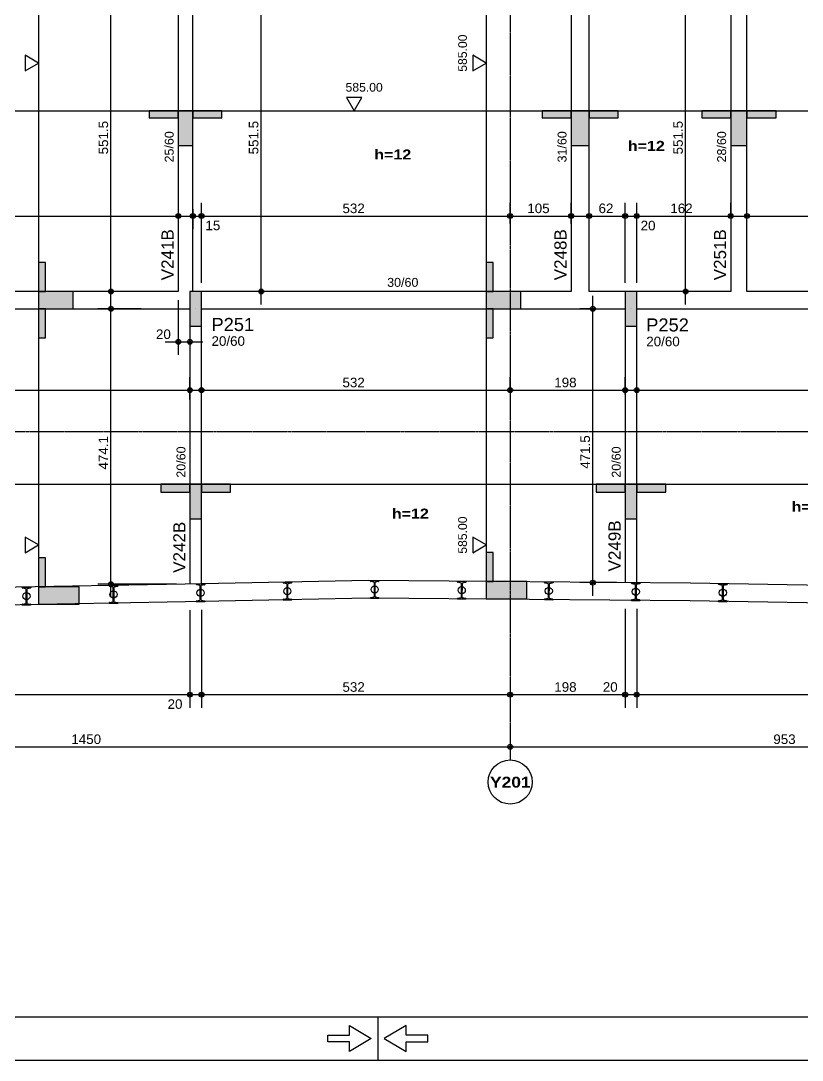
# Model space of a CAD drawing. Extents: x 0 to 13080, y 0 to 6750.
# Drawn here: x 2752 to 4099, y 0 to 1791 of the extents above; entities that cross this region are included whole.
import ezdxf

# ---------------------------------------------------------------- set-up
doc = ezdxf.new("R2010")
doc.units = 0
doc.header["$MEASUREMENT"] = 0
doc.linetypes.add('ESTILO_TQS_0007', pattern=[2.1, 1.5, -0.2, 0.2, -0.2])
for name, color, linetype in [('MTH-179', 1, 'CONTINUOUS'), ('MTH-202', 1, 'CONTINUOUS'), ('MTH-224', 4, 'CONTINUOUS'), ('MTH-230', 1, 'CONTINUOUS'), ('MTH-231', 1, 'CONTINUOUS'), ('MTH-242', 1, 'CONTINUOUS'), ('MTH-COTAS7', 31, 'CONTINUOUS'), ('MTH-DIM-PILAR', 3, 'CONTINUOUS'), ('MTH-DIM-VIGA', 3, 'CONTINUOUS'), ('MTH-EIXO-214', 4, 'CONTINUOUS'), ('MTH-FACE-VIGA', 7, 'CONTINUOUS'), ('MTH-LINHA-CORTE', 5, 'CONTINUOUS'), ('MTH-LINHA-SEÇÃO', 16, 'CONTINUOUS'), ('MTH-MARGEM', 5, 'CONTINUOUS'), ('MTH-PILAR-SEGUE', 5, 'CONTINUOUS'), ('MTH-SIMB_COTA', 3, 'CONTINUOUS'), ('MTH-SOMBRA21', 150, 'CONTINUOUS'), ('MTH-SOMBRA25', 253, 'CONTINUOUS'), ('MTH-TIT1-VIGA', 5, 'CONTINUOUS'), ('MTH-TXT', 4, 'CONTINUOUS'), ('MTH-TXT-NEGRITO', 5, 'CONTINUOUS')]:
    doc.layers.add(name, color=color, linetype=linetype)
doc.styles.add('TQS_ARIAL', font='arial.ttf')
doc.styles.add('TQS_ARIAL_BLACK', font='ariblk.ttf')

msp = doc.modelspace()

# ---------------------------------------------------------------- linework, layer by layer
at = {"layer": 'MTH-179', "linetype": 'Continuous'}
for p, q in [((3367.504952, 75.003475), (3367.504952, 0.003475)), ((0.004952, 0.003475), (13080.004952, 0.003475))]:
    msp.add_line(p, q, dxfattribs=at)
for points in [[(3356.253853, 37.503475), (3318.753853, 15.003475), (3318.753853, 31.878475), (3281.253853, 31.878475), (3281.253853, 43.128475), (3318.753853, 43.128475), (3318.753853, 60.003475), (3356.253853, 37.503475)], [(3378.753853, 37.503475), (3416.253853, 15.003475), (3416.253853, 31.878475), (3453.753853, 31.878475), (3453.753853, 43.128475), (3416.253853, 43.128475), (3416.253853, 60.003475), (3378.753853, 37.503475)]]:
    msp.add_lwpolyline(points, dxfattribs=at)
at = {"layer": 'MTH-224', "linetype": 'Continuous'}
for points in [[(2759.82125, 1704.5194), (2782.768955, 1717.768905), (2759.82125, 1731.017092), (2759.82125, 1704.5194)], [(3531.151029, 1704.5194), (3554.098734, 1717.768905), (3531.151029, 1731.017092), (3531.151029, 1704.5194)], [(3313.741587, 1658.42588), (3326.991092, 1635.478175), (3340.239279, 1658.42588), (3313.741587, 1658.42588)], [(2759.82125, 874.281128), (2782.768955, 887.530633), (2759.82125, 900.77882), (2759.82125, 874.281128)], [(3531.151029, 874.281128), (3554.098734, 887.530633), (3531.151029, 900.77882), (3531.151029, 874.281128)]]:
    msp.add_lwpolyline(points, dxfattribs=at)
at = {"layer": 'MTH-230', "linetype": 'Continuous'}
msp.add_circle((3595.782195, 479.214632), 38, dxfattribs=at)
at = {"layer": 'MTH-231', "linetype": 'Continuous'}
for p, q in [((3204.412406, 822.708104), (3204.417862, 823.643172)), ((3204.417862, 823.643172), (3219.099212, 823.557516)), ((3354.901744, 825.398888), (3354.9072, 826.333956)), ((3354.9072, 826.333956), (3369.58855, 826.2483)), ((3361.143536, 823.28773), (3355.496189, 824.640681)), ((3368.979843, 824.562012), (3363.317095, 823.275048)), ((3369.58855, 826.2483), (3369.583095, 825.313231)), ((3504.897068, 824.149776), (3504.902524, 825.084844)), ((3504.902524, 825.084844), (3519.583874, 824.999188)), ((3519.583874, 824.999188), (3519.578419, 824.064119)), ((3654.892392, 822.900665), (3654.897848, 823.835733)), ((3654.897848, 823.835733), (3669.579198, 823.750077)), ((3669.579198, 823.750077), (3669.573743, 822.815008)), ((2754.816158, 814.066094), (2754.821614, 815.001162)), ((2754.821614, 815.001162), (2769.502964, 814.915506)), ((2761.05795, 811.954936), (2755.410603, 813.307887)), ((2761.515449, 787.724734), (2761.652394, 811.196729)), ((2762.628258, 811.191035), (2762.491321, 787.720467)), ((2768.894257, 813.229218), (2763.231509, 811.942254)), ((2769.502964, 814.915506), (2769.497509, 813.980437)), ((2904.857255, 816.973766), (2904.862711, 817.908834)), ((2904.862711, 817.908834), (2919.544061, 817.823178)), ((2911.099047, 814.862608), (2905.4517, 816.215559)), ((2911.556546, 790.632406), (2911.693491, 814.104401)), ((2912.669355, 814.098707), (2912.532418, 790.628139)), ((2918.935354, 816.13689), (2913.272606, 814.849926)), ((2919.544061, 817.823178), (2919.538606, 816.888109)), ((3054.864792, 819.74743), (3054.870248, 820.682498)), ((3054.870248, 820.682498), (3069.551598, 820.596842)), ((3061.106584, 817.636272), (3055.459237, 818.989223)), ((3061.564083, 793.40607), (3061.701028, 816.878065)), ((3062.676892, 816.872371), (3062.539955, 793.401803)), ((3068.942891, 818.910554), (3063.280143, 817.62359)), ((3069.551598, 820.596842), (3069.546143, 819.661773)), ((3210.654198, 820.596946), (3205.006851, 821.949897)), ((3211.111697, 796.366744), (3211.248642, 819.838739)), ((3212.224506, 819.833045), (3212.087569, 796.362477)), ((3218.490505, 821.871228), (3212.827757, 820.584264)), ((3219.099212, 823.557516), (3219.093757, 822.622447)), ((3361.601035, 799.057528), (3361.73798, 822.529523)), ((3362.713844, 822.523829), (3362.576907, 799.053261)), ((3511.13886, 822.038618), (3505.491513, 823.391569)), ((3511.596359, 797.808416), (3511.733304, 821.280411)), ((3512.709168, 821.274717), (3512.572231, 797.804149)), ((3518.975167, 823.3129), (3513.312419, 822.025936)), ((3661.134184, 820.789507), (3655.486837, 822.142458)), ((3661.591683, 796.559305), (3661.728628, 820.0313)), ((3662.704492, 820.025606), (3662.567555, 796.555038)), ((3668.970491, 822.063789), (3663.307743, 820.776825)), ((3804.887716, 821.651554), (3804.893172, 822.586622)), ((3804.893172, 822.586622), (3819.574522, 822.500966)), ((3811.129508, 819.540396), (3805.482161, 820.893347)), ((3811.587007, 795.310194), (3811.723952, 818.782189)), ((3812.699816, 818.776495), (3812.562879, 795.305927)), ((3818.965815, 820.814678), (3813.303067, 819.527714)), ((3819.574522, 822.500966), (3819.569067, 821.565897)), ((3954.880476, 819.951148), (3954.885932, 820.886216)), ((3954.885932, 820.886216), (3969.567282, 820.80056)), ((3961.122268, 817.83999), (3955.474921, 819.192941)), ((3961.579767, 793.609788), (3961.716712, 817.081783)), ((3962.692576, 817.076089), (3962.555639, 793.605521)), ((3968.958575, 819.114272), (3963.295827, 817.827308)), ((3969.567282, 820.80056), (3969.561827, 819.865491)), ((2904.681848, 786.909362), (2904.687304, 787.84443)), ((2905.290555, 788.595649), (2910.953304, 789.882613)), ((2913.126863, 789.869932), (2918.774209, 788.51698)), ((3054.689385, 789.683026), (3054.694841, 790.618094)), ((3069.370735, 789.597369), (3054.689385, 789.683026)), ((3055.298092, 791.369313), (3060.960841, 792.656277)), ((3063.1344, 792.643596), (3068.781746, 791.290644)), ((3069.376191, 790.532437), (3069.370735, 789.597369)), ((3204.236999, 792.6437), (3204.242455, 793.578768)), ((3218.918349, 792.558043), (3204.236999, 792.6437)), ((3204.845706, 794.329987), (3210.508455, 795.616951)), ((3212.682014, 795.60427), (3218.32936, 794.251318)), ((3218.923805, 793.493111), (3218.918349, 792.558043)), ((3354.726337, 795.334484), (3354.731793, 796.269552)), ((3369.407687, 795.248827), (3354.726337, 795.334484)), ((3355.335044, 797.020771), (3360.997793, 798.307735)), ((3363.171352, 798.295054), (3368.818698, 796.942102)), ((3369.413143, 796.183895), (3369.407687, 795.248827)), ((3504.721661, 794.085372), (3504.727117, 795.02044)), ((3519.403011, 793.999715), (3504.721661, 794.085372)), ((3505.330368, 795.771659), (3510.993117, 797.058623)), ((3513.166676, 797.045942), (3518.814022, 795.69299)), ((3519.408467, 794.934783), (3519.403011, 793.999715)), ((3654.716985, 792.836261), (3654.722441, 793.771329)), ((3669.398335, 792.750604), (3654.716985, 792.836261)), ((3655.325692, 794.522548), (3660.988441, 795.809512)), ((3663.162, 795.796831), (3668.809346, 794.443879)), ((3669.403791, 793.685672), (3669.398335, 792.750604)), ((3804.712309, 791.58715), (3804.717765, 792.522218)), ((3819.393659, 791.501493), (3804.712309, 791.58715)), ((3805.321016, 793.273437), (3810.983765, 794.560401)), ((3813.157324, 794.54772), (3818.80467, 793.194768)), ((3819.399115, 792.436561), (3819.393659, 791.501493)), ((3954.705069, 789.886744), (3954.710525, 790.821812)), ((3969.386419, 789.801087), (3954.705069, 789.886744)), ((3955.313776, 791.573031), (3960.976525, 792.859995)), ((3963.150084, 792.847314), (3968.79743, 791.494362)), ((3969.391875, 790.736155), (3969.386419, 789.801087)), ((2754.640751, 784.00169), (2754.646207, 784.936758)), ((2769.322101, 783.916033), (2754.640751, 784.00169)), ((2755.249458, 785.687977), (2760.912207, 786.974941)), ((2763.085766, 786.96226), (2768.733112, 785.609308)), ((2769.327557, 784.851101), (2769.322101, 783.916033)), ((2919.363198, 786.823705), (2904.681848, 786.909362)), ((2919.368654, 787.758773), (2919.363198, 786.823705))]:
    msp.add_line(p, q, dxfattribs=at)
for centre in [(2912.112955, 802.36627), (3062.120492, 805.139934), (3211.668106, 808.100608), (3362.157444, 810.791392), (3512.152768, 809.54228), (3662.148092, 808.293169), (3812.143416, 807.044058), (3962.136176, 805.343652), (2762.071858, 799.458598)]:
    msp.add_circle(centre, 6.2, dxfattribs=at)
for centre, radius, start, end in [((3355.676754, 825.394375), 0.775021, 179.666352, 256.527493), ((3368.808087, 825.317762), 0.775021, 282.803943, 359.665084), ((3505.672078, 824.145263), 0.775021, 179.666352, 256.527493), ((3518.803411, 824.06865), 0.775021, 282.803943, 359.665084), ((2755.591168, 814.061581), 0.775021, 179.666352, 256.527493), ((2760.877386, 811.201242), 0.775021, 359.666352, 76.527493), ((2763.403267, 811.186505), 0.775021, 102.803943, 179.665084), ((2768.722501, 813.984968), 0.775021, 282.803943, 359.665084), ((2905.632265, 816.969253), 0.775021, 179.666352, 256.527493), ((2910.918483, 814.108914), 0.775021, 359.666352, 76.527493), ((2913.444364, 814.094177), 0.775021, 102.803943, 179.665084), ((2918.763598, 816.89264), 0.775021, 282.803943, 359.665084), ((3055.639802, 819.742917), 0.775021, 179.666352, 256.527493), ((3060.92602, 816.882578), 0.775021, 359.666352, 76.527493), ((3063.451901, 816.867841), 0.775021, 102.803943, 179.665084), ((3068.771135, 819.666304), 0.775021, 282.803943, 359.665084), ((3205.187416, 822.703591), 0.775021, 179.666352, 256.527493), ((3210.473634, 819.843252), 0.775021, 359.666352, 76.527493), ((3212.999515, 819.828515), 0.775021, 102.803943, 179.665084), ((3218.318749, 822.626978), 0.775021, 282.803943, 359.665084), ((3360.962972, 822.534036), 0.775021, 359.666352, 76.527493), ((3363.488853, 822.519299), 0.775021, 102.803943, 179.665084), ((3510.958296, 821.284924), 0.775021, 359.666352, 76.527493), ((3513.484177, 821.270187), 0.775021, 102.803943, 179.665084), ((3655.667402, 822.896152), 0.775021, 179.666352, 256.527493), ((3660.95362, 820.035813), 0.775021, 359.666352, 76.527493), ((3663.479501, 820.021076), 0.775021, 102.803943, 179.665084), ((3668.798735, 822.819539), 0.775021, 282.803943, 359.665084), ((3805.662726, 821.647041), 0.775021, 179.666352, 256.527493), ((3810.948944, 818.786702), 0.775021, 359.666352, 76.527493), ((3813.474825, 818.771965), 0.775021, 102.803943, 179.665084), ((3818.794059, 821.570428), 0.775021, 282.803943, 359.665084), ((3955.655486, 819.946635), 0.775021, 179.666352, 256.527493), ((3960.941704, 817.086296), 0.775021, 359.666352, 76.527493), ((3963.467585, 817.071559), 0.775021, 102.803943, 179.665084), ((3968.786819, 819.870022), 0.775021, 282.803943, 359.665084), ((2905.462313, 787.8399), 0.775021, 102.803943, 179.665084), ((2910.781544, 790.638366), 0.775025, 282.804082, 359.770246), ((2913.307427, 790.623626), 0.775021, 179.666352, 256.527493), ((2918.593646, 787.763286), 0.775021, 359.666352, 76.527493), ((3055.46985, 790.613564), 0.775021, 102.803943, 179.665084), ((3060.789081, 793.41203), 0.775025, 282.804082, 359.770246), ((3063.314964, 793.39729), 0.775021, 179.666352, 256.527493), ((3068.601183, 790.53695), 0.775021, 359.666352, 76.527493), ((3205.017464, 793.574238), 0.775021, 102.803943, 179.665084), ((3210.336695, 796.372704), 0.775025, 282.804082, 359.770246), ((3212.862578, 796.357964), 0.775021, 179.666352, 256.527493), ((3218.148797, 793.497624), 0.775021, 359.666352, 76.527493), ((3355.506802, 796.265022), 0.775021, 102.803943, 179.665084), ((3360.826033, 799.063488), 0.775025, 282.804082, 359.770246), ((3363.351916, 799.048748), 0.775021, 179.666352, 256.527493), ((3368.638135, 796.188408), 0.775021, 359.666352, 76.527493), ((3505.502126, 795.01591), 0.775021, 102.803943, 179.665084), ((3510.821357, 797.814376), 0.775025, 282.804082, 359.770246), ((3513.34724, 797.799636), 0.775021, 179.666352, 256.527493), ((3518.633459, 794.939296), 0.775021, 359.666352, 76.527493), ((3655.49745, 793.766799), 0.775021, 102.803943, 179.665084), ((3660.816681, 796.565265), 0.775025, 282.804082, 359.770246), ((3663.342564, 796.550525), 0.775021, 179.666352, 256.527493), ((3668.628783, 793.690185), 0.775021, 359.666352, 76.527493), ((3805.492774, 792.517688), 0.775021, 102.803943, 179.665084), ((3810.812005, 795.316154), 0.775025, 282.804082, 359.770246), ((3813.337888, 795.301414), 0.775021, 179.666352, 256.527493), ((3818.624107, 792.441074), 0.775021, 359.666352, 76.527493), ((3955.485534, 790.817282), 0.775021, 102.803943, 179.665084), ((3960.804765, 793.615748), 0.775025, 282.804082, 359.770246), ((3963.330648, 793.601008), 0.775021, 179.666352, 256.527493), ((3968.616867, 790.740668), 0.775021, 359.666352, 76.527493), ((2755.421216, 784.932228), 0.775021, 102.803943, 179.665084), ((2760.740447, 787.730694), 0.775025, 282.804082, 359.770246), ((2763.26633, 787.715954), 0.775021, 179.666352, 256.527493), ((2768.552549, 784.855614), 0.775021, 359.666352, 76.527493)]:
    msp.add_arc(centre, radius, start, end, dxfattribs=at)
at = {"layer": 'MTH-242', "linetype": 'Continuous'}
for p, q in [((3053.782865, 1294.235467), (3053.782865, 1294.235467)), ((3054.102748, 1294.235502), (3054.102748, 1294.235502)), ((3803.782865, 1294.235467), (3803.782865, 1294.235467)), ((3804.102748, 1294.235502), (3804.102748, 1294.235502))]:
    msp.add_line(p, q, dxfattribs=at)
at = {"layer": 'MTH-COTAS7', "linetype": 'Continuous'}
for p, q in [((2907.747866, 1301.735539), (2907.747866, 1898.235538)), ((3166.736372, 1301.735539), (3166.736372, 1898.235538)), ((3898.090154, 1301.735539), (3898.090154, 1898.235538)), ((3063.782865, 1339.235502), (3063.782865, 1476.735502)), ((3063.782865, 1339.235502), (3063.782865, 1476.735502)), ((3595.782195, 1441.23987), (3595.782195, 1476.735502)), ((3595.782195, 1441.23987), (3595.782195, 1476.735502)), ((3700.777667, 1440.935121), (3700.777667, 1476.735502)), ((3731.777667, 1440.325623), (3731.777667, 1476.735502)), ((3793.782865, 1339.235502), (3793.782865, 1476.735502)), ((3793.782865, 1339.235502), (3793.782865, 1476.735502)), ((3813.782865, 1339.235502), (3813.782865, 1476.735502)), ((3813.782865, 1339.235502), (3813.782865, 1476.735502)), ((3975.781389, 1452.53387), (3975.781389, 1476.735502)), ((4003.781389, 1442.267906), (4003.781389, 1476.735502)), ((2284.282865, 1454.235502), (3046.282195, 1454.235502)), ((3023.782195, 1461.305381), (3023.782195, 1431.735502)), ((3026.282195, 1454.235502), (3086.282865, 1454.235502)), ((3041.282865, 1454.235502), (3618.282195, 1454.235502)), ((3048.782195, 1466.039364), (3048.782195, 1431.735502)), ((3573.282195, 1454.235502), (3723.277667, 1454.235502)), ((3709.277667, 1454.235502), (3816.282865, 1454.235502)), ((3771.282865, 1454.235502), (3836.282865, 1454.235502)), ((3791.282865, 1454.235502), (3998.281389, 1454.235502)), ((3981.281389, 1454.235502), (4355.282957, 1454.235502)), ((2907.747866, 797.609574), (2907.747866, 1316.735502)), ((3023.782195, 1309.235502), (3023.782195, 1214.928871)), ((3156.793581, 1324.235539), (3144.236372, 1324.235539)), ((3738.170199, 800.195098), (3738.170199, 1316.735502)), ((3906.737551, 1324.235539), (3875.590154, 1324.235539)), ((2959.539305, 1294.235502), (2885.247866, 1294.235502)), ((3740.190207, 1294.235502), (3715.670199, 1294.235502)), ((3001.282195, 1237.428871), (3066.282865, 1237.428871)), ((3043.782865, 1249.235502), (3043.782865, 1214.928871)), ((3043.782865, 1138.198918), (3043.782865, 1176.735502)), ((3063.782865, 1135.809892), (3063.782865, 1176.735502)), ((3595.782195, 1151.877151), (3595.782195, 1176.735502)), ((3595.782195, 1151.877151), (3595.782195, 1176.735502)), ((3793.782865, 1146.502966), (3793.782865, 1176.735502)), ((3813.782865, 1129.484711), (3813.782865, 1176.735502)), ((2284.282865, 1154.235502), (3066.282865, 1154.235502)), ((3041.282865, 1154.235502), (3618.282195, 1154.235502)), ((3573.282195, 1154.235502), (3816.282865, 1154.235502)), ((3791.282865, 1154.235502), (4566.282865, 1154.235502)), ((3020.412441, 820.109574), (2885.247866, 820.109574)), ((3778.782865, 822.695098), (3715.670199, 822.695098)), ((3043.782865, 775.256992), (3043.782865, 607.214632)), ((3063.782865, 775.666447), (3063.782865, 607.214632)), ((3793.782865, 777.696396), (3793.782865, 607.214632)), ((3813.782865, 777.529843), (3813.782865, 607.214632)), ((3043.782865, 760.256992), (3043.782865, 607.214632)), ((3063.782865, 760.666447), (3063.782865, 607.214632)), ((3793.782865, 762.696396), (3793.782865, 607.214632)), ((3813.782865, 762.529843), (3813.782865, 607.214632)), ((3595.782195, 655.734603), (3595.782195, 607.214632)), ((3595.782195, 655.734603), (3595.782195, 607.214632)), ((2284.282865, 629.714632), (3066.282865, 629.714632)), ((3021.282865, 629.714632), (3086.282865, 629.714632)), ((3041.282865, 629.714632), (3618.282195, 629.714632)), ((3573.282195, 629.714632), (3816.282865, 629.714632)), ((3771.282865, 629.714632), (3836.282865, 629.714632)), ((3791.282865, 629.714632), (4566.282865, 629.714632)), ((2123.282195, 539.714632), (3618.282195, 539.714632)), ((3573.282195, 539.714632), (4571.282195, 539.714632)), ((3595.782195, 541.16022), (3595.782195, 517.214632)), ((3595.782195, 541.16022), (3595.782195, 517.214632))]:
    msp.add_line(p, q, dxfattribs=at)
at = {"layer": 'MTH-EIXO-214', "linetype": 'ESTILO_TQS_0007'}
for p, q in [((3595.782195, 6324.951479), (3595.782195, 517.214632)), ((673.355745, 1083.235465), (8996.284341, 1083.235465))]:
    msp.add_line(p, q, dxfattribs=at)
at = {"layer": 'MTH-FACE-VIGA', "linetype": 'Continuous'}
for points in [[(3023.782195, 1875.735502), (3023.782195, 1324.235502)], [(3048.782195, 1324.235502), (3048.782195, 1875.735502)], [(3700.777667, 1875.735502), (3700.777667, 1324.235502)], [(3731.777667, 1324.235502), (3731.777667, 1875.735502)], [(3975.781389, 1875.735538), (3975.781389, 1324.235502)], [(4003.781389, 1324.235502), (4003.781389, 1875.735538)], [(3023.782195, 1324.235502), (2306.782865, 1324.235502)], [(3700.777667, 1324.235502), (3064.102748, 1324.235502)], [(3794.102748, 1324.235502), (3731.777667, 1324.235502)], [(3975.781389, 1324.235502), (3814.102748, 1324.235502)], [(4332.782957, 1324.235502), (4003.781389, 1324.235502)], [(2306.782865, 1294.235502), (3036.282195, 1294.235502)], [(3036.282195, 1294.235502), (3044.102748, 1294.235502)], [(3064.102748, 1294.235502), (3716.277667, 1294.235502)], [(3716.277667, 1294.235502), (3794.102748, 1294.235502)], [(3814.102748, 1294.235502), (3989.781389, 1294.235502)], [(3989.781389, 1294.235502), (4346.782957, 1294.235502)], [(3043.782865, 1264.235502), (3043.782865, 820.282023)], [(3063.782865, 820.678728), (3063.782865, 1264.235502)], [(3793.782865, 1264.235502), (3793.782865, 822.695098)], [(3813.782865, 822.52858), (3813.782865, 1264.235502)]]:
    msp.add_lwpolyline(points, dxfattribs=at)
at = {"layer": 'MTH-LINHA-CORTE', "linetype": 'Continuous'}
for p, q in [((3351.547337, 826.380228), (3035.412441, 820.109574)), ((3629.331343, 824.066934), (3351.547337, 826.380228)), ((3906.269521, 821.760685), (3629.331343, 824.066934)), ((3035.412441, 820.109574), (2686.303758, 813.753796)), ((4461.219579, 812.661941), (3906.269521, 821.760685)), ((2719.720967, 784.357209), (3035.958522, 790.114544)), ((3035.958522, 790.114544), (3351.719933, 796.37775)), ((3351.719933, 796.37775), (3629.081522, 794.067974)), ((3629.081522, 794.067974), (3906.0197, 791.761725)), ((3906.0197, 791.761725), (4460.727777, 782.665972))]:
    msp.add_line(p, q, dxfattribs=at)
at = {"layer": 'MTH-LINHA-SEÇÃO', "linetype": 'Continuous'}
for p, q in [((2782.768955, 6068.395893), (2782.768955, 785.505044)), ((3554.098734, 3486.218237), (3554.098734, 794.692406)), ((1085.927134, 1635.478175), (8679.057644, 1635.478175)), ((1085.927134, 992.587465), (8750.247429, 992.587465))]:
    msp.add_line(p, q, dxfattribs=at)
for points in [[(3023.782195, 1623.478175), (3023.782195, 1635.478175), (2973.782195, 1635.478175), (2973.782195, 1623.478175), (3023.782195, 1623.478175)], [(3048.782195, 1635.478175), (3023.782195, 1635.478175), (3023.782195, 1575.478175), (3048.782195, 1575.478175), (3048.782195, 1635.478175)], [(3098.782195, 1623.478175), (3098.782195, 1635.478175), (3048.782195, 1635.478175), (3048.782195, 1623.478175), (3098.782195, 1623.478175)], [(3700.777667, 1623.478175), (3700.777667, 1635.478175), (3650.777667, 1635.478175), (3650.777667, 1623.478175), (3700.777667, 1623.478175)], [(3731.777667, 1635.478175), (3700.777667, 1635.478175), (3700.777667, 1575.478175), (3731.777667, 1575.478175), (3731.777667, 1635.478175)], [(3781.777667, 1623.478175), (3781.777667, 1635.478175), (3731.777667, 1635.478175), (3731.777667, 1623.478175), (3781.777667, 1623.478175)], [(3975.781389, 1623.478175), (3975.781389, 1635.478175), (3925.781389, 1635.478175), (3925.781389, 1623.478175), (3975.781389, 1623.478175)], [(4003.781389, 1635.478175), (3975.781389, 1635.478175), (3975.781389, 1575.478175), (4003.781389, 1575.478175), (4003.781389, 1635.478175)], [(4053.781389, 1623.478175), (4053.781389, 1635.478175), (4003.781389, 1635.478175), (4003.781389, 1623.478175), (4053.781389, 1623.478175)], [(2794.768955, 1374.235539), (2782.768955, 1374.235539), (2782.768955, 1324.235539), (2794.768955, 1324.235539), (2794.768955, 1374.235539)], [(3566.098734, 1374.235539), (3554.098734, 1374.235539), (3554.098734, 1324.235539), (3566.098734, 1324.235539), (3566.098734, 1374.235539)], [(2782.768955, 1324.235539), (2782.768955, 1294.235539), (2842.768955, 1294.235539), (2842.768955, 1324.235539), (2782.768955, 1324.235539)], [(3554.098734, 1324.235539), (3554.098734, 1294.235539), (3614.098734, 1294.235539), (3614.098734, 1324.235539), (3554.098734, 1324.235539)], [(2794.768955, 1294.235539), (2782.768955, 1294.235539), (2782.768955, 1244.235539), (2794.768955, 1244.235539), (2794.768955, 1294.235539)], [(3566.098734, 1294.235539), (3554.098734, 1294.235539), (3554.098734, 1244.235539), (3566.098734, 1244.235539), (3566.098734, 1294.235539)], [(3043.782865, 992.587502), (2993.782865, 992.587502), (2993.782865, 978.587502), (3043.782865, 978.587502), (3043.782865, 992.587502)], [(3063.782865, 992.587502), (3043.782865, 992.587502), (3043.782865, 932.587502), (3063.782865, 932.587502), (3063.782865, 992.587502)], [(3113.782865, 992.587502), (3063.782865, 992.587502), (3063.782865, 978.587502), (3113.782865, 978.587502), (3113.782865, 992.587502)], [(3793.782865, 992.587502), (3743.782865, 992.587502), (3743.782865, 978.587502), (3793.782865, 978.587502), (3793.782865, 992.587502)], [(3813.782865, 992.587502), (3793.782865, 992.587502), (3793.782865, 932.587502), (3813.782865, 932.587502), (3813.782865, 992.587502)], [(3863.782865, 992.587502), (3813.782865, 992.587502), (3813.782865, 978.587502), (3863.782865, 978.587502), (3863.782865, 992.587502)], [(2794.768955, 865.510015), (2782.768955, 865.510015), (2782.768955, 815.510015), (2794.768955, 815.510015), (2794.768955, 865.510015)], [(3566.098734, 874.693446), (3554.098734, 874.693446), (3554.098734, 824.693446), (3566.098734, 824.693446), (3566.098734, 874.693446)], [(3554.098734, 824.693446), (3554.098734, 794.693446), (3624.098734, 794.693446), (3624.098734, 824.693446), (3554.098734, 824.693446)], [(2782.768955, 815.510015), (2782.768955, 785.510015), (2852.768955, 785.510015), (2852.768955, 815.510015), (2782.768955, 815.510015)]]:
    msp.add_lwpolyline(points, dxfattribs=at)
at = {"layer": 'MTH-MARGEM', "linetype": 'Continuous'}
msp.add_line((262.504952, 75.003475), (13005.004952, 75.003475), dxfattribs=at)
at = {"layer": 'MTH-PILAR-SEGUE', "linetype": 'Continuous'}
for points in [[(3043.782865, 1264.235502), (3063.782865, 1264.235502), (3063.782865, 1324.235502), (3043.782865, 1324.235502), (3043.782865, 1264.235502)], [(3793.782865, 1264.235502), (3813.782865, 1264.235502), (3813.782865, 1324.235502), (3793.782865, 1324.235502), (3793.782865, 1264.235502)]]:
    msp.add_lwpolyline(points, dxfattribs=at)
at = {"layer": 'MTH-SIMB_COTA', "linetype": 'Continuous'}
for centre, radius in [((3023.782195, 1454.235502), 4.200001), ((3023.782195, 1454.235502), 2.1), ((3048.782195, 1454.235502), 4.200001), ((3048.782195, 1454.235502), 2.1), ((3063.782865, 1454.235502), 4.200001), ((3063.782865, 1454.235502), 4.200001), ((3063.782865, 1454.235502), 2.1), ((3063.782865, 1454.235502), 2.1), ((3595.782195, 1454.235502), 4.200001), ((3595.782195, 1454.235502), 4.200001), ((3595.782195, 1454.235502), 2.1), ((3595.782195, 1454.235502), 2.1), ((3700.777667, 1454.235502), 4.200001), ((3700.777667, 1454.235502), 2.1), ((3731.777667, 1454.235502), 4.200001), ((3731.777667, 1454.235502), 2.1), ((3793.782865, 1454.235502), 4.200001), ((3793.782865, 1454.235502), 4.200001), ((3793.782865, 1454.235502), 2.1), ((3793.782865, 1454.235502), 2.1), ((3813.782865, 1454.235502), 4.200001), ((3813.782865, 1454.235502), 4.200001), ((3813.782865, 1454.235502), 2.1), ((3813.782865, 1454.235502), 2.1), ((3975.781389, 1454.235502), 4.200001), ((3975.781389, 1454.235502), 2.1), ((4003.781389, 1454.235502), 4.200001), ((4003.781389, 1454.235502), 2.1), ((2907.747866, 1324.235539), 4.200001), ((2907.747866, 1324.235539), 2.1), ((3166.736372, 1324.235539), 4.200001), ((3166.736372, 1324.235539), 2.1), ((3898.090154, 1324.235539), 4.200001), ((3898.090154, 1324.235539), 2.1), ((2907.747866, 1294.235502), 4.200001), ((2907.747866, 1294.235502), 2.1), ((3738.170199, 1294.235502), 4.200001), ((3738.170199, 1294.235502), 2.1), ((3023.782195, 1237.428871), 4.200001), ((3023.782195, 1237.428871), 2.1), ((3043.782865, 1237.428871), 4.200001), ((3043.782865, 1237.428871), 2.1), ((3043.782865, 1154.235502), 4.200001), ((3043.782865, 1154.235502), 2.1), ((3063.782865, 1154.235502), 4.200001), ((3063.782865, 1154.235502), 2.1), ((3595.782195, 1154.235502), 4.200001), ((3595.782195, 1154.235502), 4.200001), ((3595.782195, 1154.235502), 2.1), ((3595.782195, 1154.235502), 2.1), ((3793.782865, 1154.235502), 4.200001), ((3793.782865, 1154.235502), 2.1), ((3813.782865, 1154.235502), 4.200001), ((3813.782865, 1154.235502), 2.1), ((2907.747866, 820.109574), 4.200001), ((3738.170199, 822.695098), 4.200001), ((3738.170199, 822.695098), 2.1), ((2907.747866, 820.109574), 2.1), ((3043.782865, 629.714632), 4.200001), ((3043.782865, 629.714632), 4.200001), ((3043.782865, 629.714632), 2.1), ((3043.782865, 629.714632), 2.1), ((3063.782865, 629.714632), 4.200001), ((3063.782865, 629.714632), 4.200001), ((3063.782865, 629.714632), 2.1), ((3063.782865, 629.714632), 2.1), ((3595.782195, 629.714632), 4.200001), ((3595.782195, 629.714632), 4.200001), ((3595.782195, 629.714632), 2.1), ((3595.782195, 629.714632), 2.1), ((3793.782865, 629.714632), 4.200001), ((3793.782865, 629.714632), 4.200001), ((3793.782865, 629.714632), 2.1), ((3793.782865, 629.714632), 2.1), ((3813.782865, 629.714632), 4.200001), ((3813.782865, 629.714632), 4.200001), ((3813.782865, 629.714632), 2.1), ((3813.782865, 629.714632), 2.1), ((3595.782195, 539.714632), 4.200001), ((3595.782195, 539.714632), 4.200001), ((3595.782195, 539.714632), 2.1), ((3595.782195, 539.714632), 2.1)]:
    msp.add_circle(centre, radius, dxfattribs=at)
at = {"layer": 'MTH-SOMBRA21', "linetype": 'Continuous'}
for points in [[(3023.782195, 1623.478175), (3023.782195, 1635.478175), (2973.782195, 1635.478175)], [(3023.782195, 1623.478175), (2973.782195, 1635.478175), (2973.782195, 1623.478175)], [(3048.782195, 1635.478175), (3023.782195, 1635.478175), (3023.782195, 1575.478175)], [(3048.782195, 1635.478175), (3023.782195, 1575.478175), (3048.782195, 1575.478175)], [(3098.782195, 1623.478175), (3098.782195, 1635.478175), (3048.782195, 1635.478175)], [(3098.782195, 1623.478175), (3048.782195, 1635.478175), (3048.782195, 1623.478175)], [(3048.782195, 1635.478175), (3048.782195, 1575.478175), (3048.782195, 1635.478175)], [(3700.777667, 1623.478175), (3700.777667, 1635.478175), (3650.777667, 1635.478175)], [(3700.777667, 1623.478175), (3650.777667, 1635.478175), (3650.777667, 1623.478175)], [(3731.777667, 1635.478175), (3700.777667, 1635.478175), (3700.777667, 1575.478175)], [(3731.777667, 1635.478175), (3700.777667, 1575.478175), (3731.777667, 1575.478175)], [(3781.777667, 1623.478175), (3781.777667, 1635.478175), (3731.777667, 1635.478175)], [(3781.777667, 1623.478175), (3731.777667, 1635.478175), (3731.777667, 1623.478175)], [(3731.777667, 1635.478175), (3731.777667, 1575.478175), (3731.777667, 1635.478175)], [(3975.781389, 1623.478175), (3975.781389, 1635.478175), (3925.781389, 1635.478175)], [(3975.781389, 1623.478175), (3925.781389, 1635.478175), (3925.781389, 1623.478175)], [(4003.781389, 1635.478175), (3975.781389, 1635.478175), (3975.781389, 1575.478175)], [(4003.781389, 1635.478175), (3975.781389, 1575.478175), (4003.781389, 1575.478175)], [(4053.781389, 1623.478175), (4053.781389, 1635.478175), (4003.781389, 1635.478175)], [(4053.781389, 1623.478175), (4003.781389, 1635.478175), (4003.781389, 1623.478175)], [(4003.781389, 1635.478175), (4003.781389, 1575.478175), (4003.781389, 1635.478175)], [(3023.782195, 1623.478175), (2973.782195, 1623.478175), (3023.782195, 1623.478175)], [(3098.782195, 1623.478175), (3048.782195, 1623.478175), (3098.782195, 1623.478175)], [(3700.777667, 1623.478175), (3650.777667, 1623.478175), (3700.777667, 1623.478175)], [(3781.777667, 1623.478175), (3731.777667, 1623.478175), (3781.777667, 1623.478175)], [(3975.781389, 1623.478175), (3925.781389, 1623.478175), (3975.781389, 1623.478175)], [(4053.781389, 1623.478175), (4003.781389, 1623.478175), (4053.781389, 1623.478175)], [(2794.768955, 1374.235539), (2782.768955, 1374.235539), (2782.768955, 1324.235539)], [(2794.768955, 1374.235539), (2782.768955, 1324.235539), (2794.768955, 1324.235539)], [(2794.768955, 1374.235539), (2794.768955, 1324.235539), (2794.768955, 1374.235539)], [(3566.098734, 1374.235539), (3554.098734, 1374.235539), (3554.098734, 1324.235539)], [(3566.098734, 1374.235539), (3554.098734, 1324.235539), (3566.098734, 1324.235539)], [(3566.098734, 1374.235539), (3566.098734, 1324.235539), (3566.098734, 1374.235539)], [(2782.768955, 1324.235539), (2782.768955, 1294.235539), (2842.768955, 1294.235539)], [(2782.768955, 1324.235539), (2842.768955, 1294.235539), (2842.768955, 1324.235539)], [(2782.768955, 1324.235539), (2842.768955, 1324.235539), (2782.768955, 1324.235539)], [(3554.098734, 1324.235539), (3554.098734, 1294.235539), (3614.098734, 1294.235539)], [(3554.098734, 1324.235539), (3614.098734, 1294.235539), (3614.098734, 1324.235539)], [(3554.098734, 1324.235539), (3614.098734, 1324.235539), (3554.098734, 1324.235539)], [(2794.768955, 1294.235539), (2782.768955, 1294.235539), (2782.768955, 1244.235539)], [(2794.768955, 1294.235539), (2782.768955, 1244.235539), (2794.768955, 1244.235539)], [(2794.768955, 1294.235539), (2794.768955, 1244.235539), (2794.768955, 1294.235539)], [(3566.098734, 1294.235539), (3554.098734, 1294.235539), (3554.098734, 1244.235539)], [(3566.098734, 1294.235539), (3554.098734, 1244.235539), (3566.098734, 1244.235539)], [(3566.098734, 1294.235539), (3566.098734, 1244.235539), (3566.098734, 1294.235539)], [(3043.782865, 992.587502), (2993.782865, 992.587502), (2993.782865, 978.587502)], [(3043.782865, 992.587502), (2993.782865, 978.587502), (3043.782865, 978.587502)], [(3063.782865, 992.587502), (3043.782865, 992.587502), (3043.782865, 932.587502)], [(3063.782865, 992.587502), (3043.782865, 932.587502), (3063.782865, 932.587502)], [(3043.782865, 992.587502), (3043.782865, 978.587502), (3043.782865, 992.587502)], [(3063.782865, 992.587502), (3063.782865, 932.587502), (3063.782865, 992.587502)], [(3113.782865, 992.587502), (3063.782865, 992.587502), (3063.782865, 978.587502)], [(3113.782865, 992.587502), (3063.782865, 978.587502), (3113.782865, 978.587502)], [(3113.782865, 992.587502), (3113.782865, 978.587502), (3113.782865, 992.587502)], [(3793.782865, 992.587502), (3743.782865, 992.587502), (3743.782865, 978.587502)], [(3793.782865, 992.587502), (3743.782865, 978.587502), (3793.782865, 978.587502)], [(3813.782865, 992.587502), (3793.782865, 992.587502), (3793.782865, 932.587502)], [(3813.782865, 992.587502), (3793.782865, 932.587502), (3813.782865, 932.587502)], [(3793.782865, 992.587502), (3793.782865, 978.587502), (3793.782865, 992.587502)], [(3813.782865, 992.587502), (3813.782865, 932.587502), (3813.782865, 992.587502)], [(3863.782865, 992.587502), (3813.782865, 992.587502), (3813.782865, 978.587502)], [(3863.782865, 992.587502), (3813.782865, 978.587502), (3863.782865, 978.587502)], [(3863.782865, 992.587502), (3863.782865, 978.587502), (3863.782865, 992.587502)], [(2794.768955, 865.510015), (2782.768955, 865.510015), (2782.768955, 815.510015)], [(2794.768955, 865.510015), (2782.768955, 815.510015), (2794.768955, 815.510015)], [(2794.768955, 865.510015), (2794.768955, 815.510015), (2794.768955, 865.510015)], [(3566.098734, 874.693446), (3554.098734, 874.693446), (3554.098734, 824.693446)], [(3566.098734, 874.693446), (3554.098734, 824.693446), (3566.098734, 824.693446)], [(3566.098734, 874.693446), (3566.098734, 824.693446), (3566.098734, 874.693446)], [(3554.098734, 824.693446), (3554.098734, 794.693446), (3624.098734, 794.693446)], [(3554.098734, 824.693446), (3624.098734, 794.693446), (3624.098734, 824.693446)], [(3554.098734, 824.693446), (3624.098734, 824.693446), (3554.098734, 824.693446)], [(2782.768955, 815.510015), (2782.768955, 785.510015), (2852.768955, 785.510015)], [(2782.768955, 815.510015), (2852.768955, 785.510015), (2852.768955, 815.510015)], [(2782.768955, 815.510015), (2852.768955, 815.510015), (2782.768955, 815.510015)]]:
    msp.add_solid(points, dxfattribs=at)
at = {"layer": 'MTH-SOMBRA25', "linetype": 'Continuous'}
for points in [[(3043.782865, 1264.235502), (3063.782865, 1264.235502), (3063.782865, 1324.235502)], [(3043.782865, 1264.235502), (3063.782865, 1324.235502), (3043.782865, 1324.235502)], [(3043.782865, 1264.235502), (3043.782865, 1324.235502), (3043.782865, 1264.235502)], [(3793.782865, 1264.235502), (3813.782865, 1264.235502), (3813.782865, 1324.235502)], [(3793.782865, 1264.235502), (3813.782865, 1324.235502), (3793.782865, 1324.235502)], [(3793.782865, 1264.235502), (3793.782865, 1324.235502), (3793.782865, 1264.235502)]]:
    msp.add_solid(points, dxfattribs=at)

# ---------------------------------------------------------------- texts
at = {"layer": 'MTH-202', "linetype": 'Continuous', "style": 'TQS_ARIAL'}
for s, p in [('P251', (3080.99129, 1256.09482)), ('P252', (3830.188219, 1255.323871))]:
    msp.add_text(s, height=22.5, dxfattribs=at).set_placement(p)
at = {"layer": 'MTH-COTAS7', "linetype": 'Continuous', "style": 'TQS_ARIAL'}
for s, p in [('551.5', (2902.797866, 1560.385539)), ('551.5', (3161.786372, 1560.385539)), ('551.5', (3893.140154, 1560.385539)), ('471.5', (3733.220199, 1018.8653)), ('474.1', (2902.797866, 1017.572538))]:
    msp.add_text(s, height=16.5, rotation=90, dxfattribs=at).set_placement(p)
for s, p in [('532', (3306.68253, 1459.185502)), ('105', (3625.179931, 1459.185502)), ('62', (3747.930266, 1459.185502)), ('162', (3871.682127, 1459.185502)), ('15', (3070.570269, 1429.782708)), ('20', (3820.471402, 1429.507944)), ('20', (2985.282201, 1242.378871)), ('532', (3306.68253, 1159.185502)), ('198', (3671.68253, 1159.185502)), ('532', (3306.68253, 634.664632)), ('198', (3671.68253, 634.664632)), ('20', (3755.282871, 634.664632)), ('20', (3005.282871, 605.254144)), ('1450', (2839.432195, 544.664632)), ('953', (4049.182195, 544.664632))]:
    msp.add_text(s, height=16.5, dxfattribs=at).set_placement(p)
at = {"layer": 'MTH-DIM-PILAR', "linetype": 'Continuous', "style": 'TQS_ARIAL'}
for p in [(3080.99129, 1230.59482), (3830.188219, 1229.823871)]:
    msp.add_text('20/60', height=16.5, dxfattribs=at).set_placement(p)
at = {"layer": 'MTH-DIM-VIGA', "linetype": 'Continuous', "style": 'TQS_ARIAL'}
for s, p in [('25/60', (3015.782195, 1546.478175)), ('31/60', (3692.777667, 1546.478175)), ('28/60', (3967.781389, 1546.478175)), ('20/60', (3036.102748, 1003.459575)), ('20/60', (3786.102748, 1003.459575))]:
    msp.add_text(s, height=15.4, rotation=90, dxfattribs=at).set_placement(p)
msp.add_text('30/60', height=15.4, dxfattribs=at).set_placement((3383.674088, 1332.235502))
at = {"layer": 'MTH-TIT1-VIGA', "linetype": 'Continuous', "style": 'TQS_ARIAL'}
for s, p in [('V241B', (3015.782195, 1343.485502)), ('V248B', (3692.777667, 1343.485502)), ('V251B', (3967.781389, 1343.485502)), ('V242B', (3036.102748, 839.532023)), ('V249B', (3786.102748, 841.945098))]:
    msp.add_text(s, height=21, rotation=90, dxfattribs=at).set_placement(p)
at = {"layer": 'MTH-TXT', "linetype": 'Continuous', "style": 'TQS_ARIAL'}
for p in [(3521.098734, 1702.768905), (3521.098734, 872.530633)]:
    msp.add_text('585.00', height=15, rotation=90, dxfattribs=at).set_placement(p)
msp.add_text('585.00', height=15, dxfattribs=at).set_placement((3311.991092, 1668.478175))
at = {"layer": 'MTH-TXT-NEGRITO', "linetype": 'Continuous', "style": 'TQS_ARIAL_BLACK'}
for s, height, p in [('h=12', 17.25, (3798.544502, 1566.415504)), ('h=12', 17.25, (3361.563673, 1551.587257)), ('h=12', 17.25, (3391.875031, 933.007357)), ('h=12', 17.25, (4080.631014, 944.989247)), ('Y201', 18.75, (3560.904796, 469.517112))]:
    msp.add_text(s, height=height, dxfattribs=at).set_placement(p)

doc.saveas('drawing.dxf')
